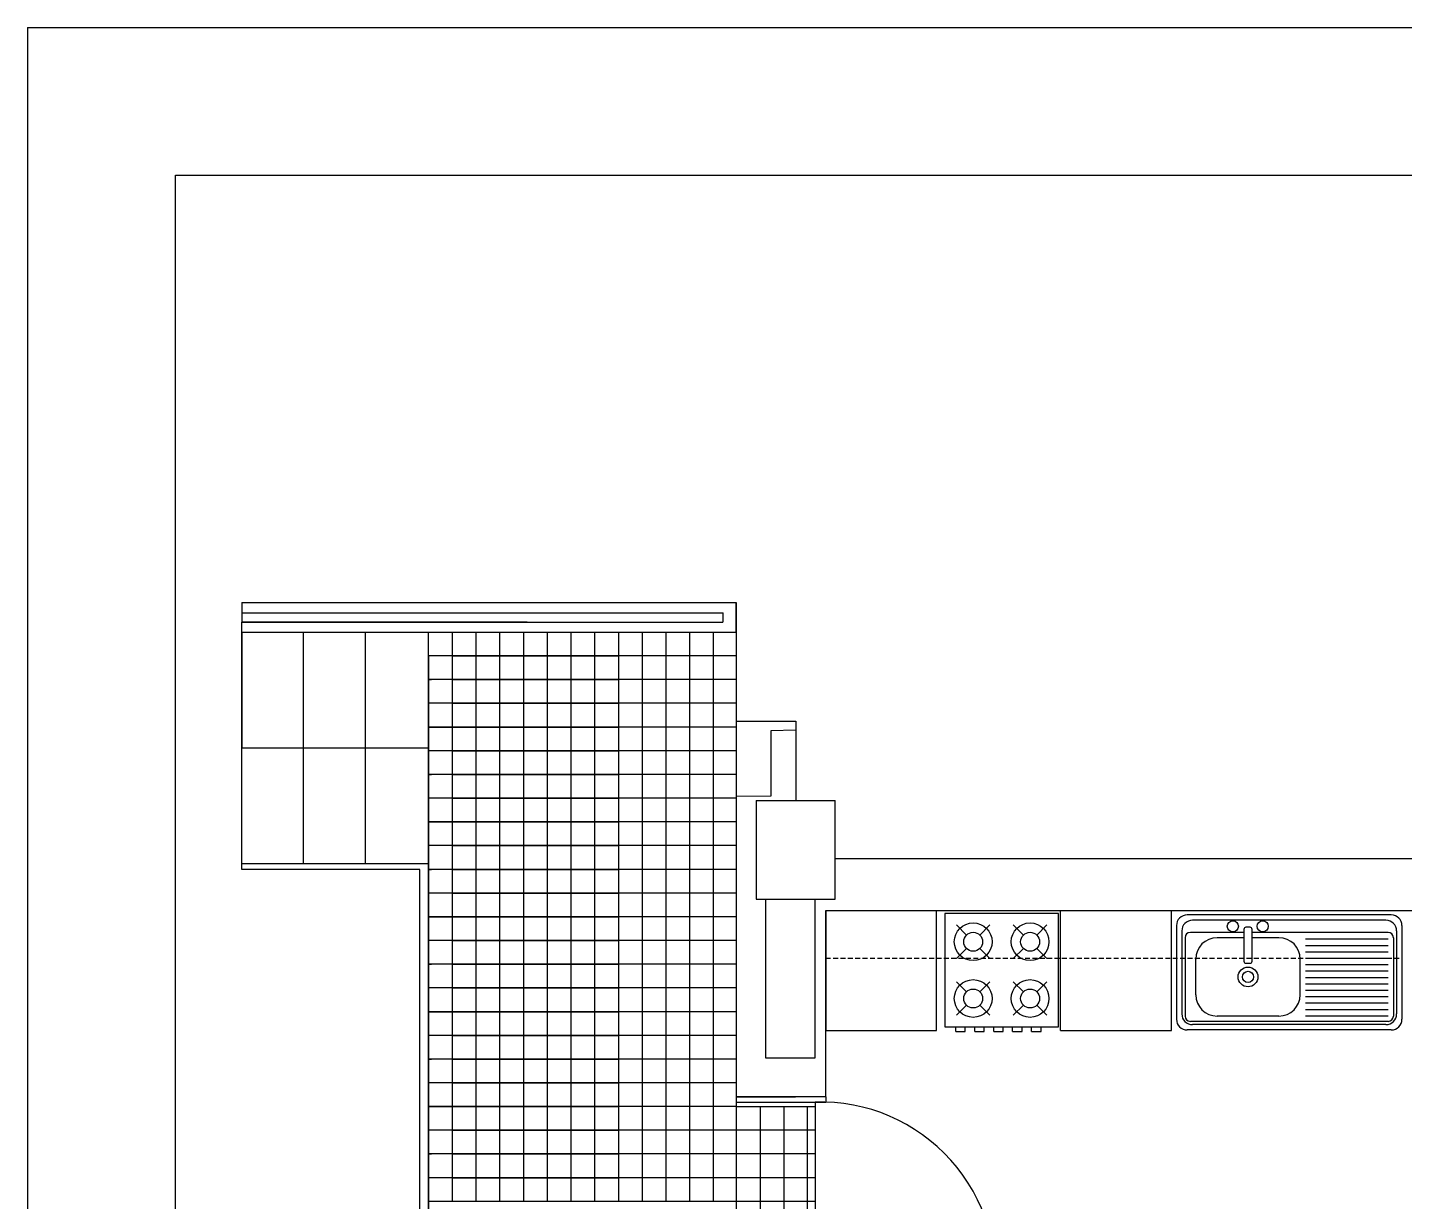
# Model space of a CAD drawing. Header units: millimetres. Extents: x 2377 to 4712, y -254 to 3188.
# Drawn here: x 2377.3 to 2517.2, y 1475.9 to 1595.2 of the extents above; entities that cross this region are included whole.
import ezdxf

# ---------------------------------------------------------------- set-up
doc = ezdxf.new("R2010")
doc.units = ezdxf.units.MM
doc.linetypes.add('DASHED2', pattern=[0.375, 0.25, -0.125])
doc.layers.add('Mobiliario', color=254, linetype='Continuous')
doc.layers.add('www.dwgautocad.com', color=7, linetype='Continuous')

# ---------------------------------------------------------------- blocks, each defined once
blk = doc.blocks.new('cl08-2')
for p, q in [((-0.439, 0), (-0.439, -0.879)), ((0.439, 0), (-0.439, 0)), ((0.439, -0.879), (0.439, 0)), ((-0.271, -0.168), (-0.349, -0.09)), ((-0.09, -0.09), (-0.168, -0.168)), ((0.168, -0.168), (0.09, -0.09)), ((0.271, -0.168), (0.349, -0.09)), ((-0.271, -0.271), (-0.349, -0.349)), ((-0.09, -0.349), (-0.168, -0.271)), ((0.09, -0.349), (0.168, -0.271)), ((0.349, -0.349), (0.271, -0.271)), ((-0.271, -0.607), (-0.349, -0.529)), ((-0.168, -0.607), (-0.09, -0.529)), ((0.168, -0.607), (0.09, -0.529)), ((0.271, -0.607), (0.349, -0.529)), ((-0.349, -0.788), (-0.271, -0.711)), ((-0.09, -0.788), (-0.168, -0.711)), ((0.09, -0.788), (0.168, -0.711)), ((0.349, -0.788), (0.271, -0.711)), ((-0.439, -0.879), (0.439, -0.879)), ((-0.354, -0.915), (-0.354, -0.879)), ((-0.354, -0.915), (-0.281, -0.915)), ((-0.281, -0.915), (-0.281, -0.879)), ((-0.208, -0.915), (-0.208, -0.879)), ((-0.208, -0.915), (-0.134, -0.915)), ((-0.134, -0.915), (-0.134, -0.879)), ((-0.061, -0.915), (-0.061, -0.879)), ((-0.061, -0.915), (0.012, -0.915)), ((0.012, -0.915), (0.012, -0.879)), ((0.085, -0.915), (0.085, -0.879)), ((0.085, -0.915), (0.159, -0.915)), ((0.159, -0.915), (0.159, -0.879)), ((0.232, -0.915), (0.232, -0.879)), ((0.232, -0.915), (0.305, -0.915)), ((0.305, -0.915), (0.305, -0.879))]:
    blk.add_line(p, q)
for centre, radius in [((-0.22, -0.22), 0.146), ((0.22, -0.22), 0.146), ((-0.22, -0.22), 0.0732), ((0.22, -0.22), 0.0732), ((-0.22, -0.659), 0.146), ((0.22, -0.659), 0.146), ((-0.22, -0.659), 0.0732), ((0.22, -0.659), 0.0732)]:
    blk.add_circle(centre, radius)
blk = doc.blocks.new('cl25-14')
at = {"layer": 'www.dwgautocad.com', "color": 0}
for p, q in [((0.478, 0.539), (-0.478, 0.539)), ((-0.528, 0.489), (-0.528, 0.05)), ((-0.503, 0.464), (-0.503, 0.075)), ((-0.2125, 0.4572), (-0.463, 0.4572)), ((0.453, 0.514), (-0.453, 0.514)), ((-0.2125, 0.4711), (-0.2125, 0.3223)), ((-0.1835, 0.4811), (-0.2025, 0.4811)), ((-0.1735, 0.3223), (-0.1735, 0.4711)), ((0.463, 0.4572), (-0.1735, 0.4572)), ((0.503, 0.464), (0.503, 0.075)), ((0.528, 0.489), (0.528, 0.05)), ((-0.488, 0.4322), (-0.488, 0.065)), ((-0.2125, 0.4322), (-0.338, 0.4322)), ((-0.048, 0.4322), (-0.1735, 0.4322)), ((0.463, 0.425), (0.077, 0.425)), ((0.463, 0.395), (0.077, 0.395)), ((0.488, 0.4322), (0.488, 0.065)), ((-0.438, 0.165), (-0.438, 0.3322)), ((0.052, 0.165), (0.052, 0.3322)), ((0.463, 0.365), (0.077, 0.365)), ((0.463, 0.335), (0.077, 0.335)), ((-0.2025, 0.3123), (-0.1835, 0.3123)), ((0.463, 0.305), (0.077, 0.305)), ((0.463, 0.275), (0.077, 0.275)), ((0.463, 0.245), (0.077, 0.245)), ((0.463, 0.215), (0.077, 0.215)), ((0.463, 0.185), (0.077, 0.185)), ((0.463, 0.155), (0.077, 0.155)), ((-0.048, 0.065), (-0.338, 0.065)), ((0.463, 0.125), (0.077, 0.125)), ((0.463, 0.095), (0.077, 0.095)), ((0.463, 0.065), (0.077, 0.065)), ((0.478, 0), (-0.478, 0)), ((0.463, 0.04), (-0.463, 0.04)), ((0.453, 0.025), (-0.453, 0.025))]:
    blk.add_line(p, q, dxfattribs=at)
for centre, radius in [((-0.264, 0.4859), 0.026), ((-0.1238, 0.4859), 0.026), ((-0.193, 0.2486), 0.0463), ((-0.193, 0.2486), 0.0263)]:
    blk.add_circle(centre, radius, dxfattribs=at)
for centre, radius, start, end in [((-0.478, 0.489), 0.05, 90, 180), ((0.478, 0.489), 0.05, 0, 90), ((-0.453, 0.464), 0.05, 90, 180), ((-0.463, 0.4322), 0.025, 90, 180), ((-0.2025, 0.4711), 0.01, 90, 180), ((-0.1835, 0.4711), 0.01, 0, 90), ((0.453, 0.464), 0.05, 0, 90), ((0.463, 0.4322), 0.025, 0, 90), ((-0.338, 0.3322), 0.1, 90, 180), ((-0.048, 0.3322), 0.1, 0, 90), ((-0.2025, 0.3223), 0.01, 180, 270), ((-0.1835, 0.3223), 0.01, 270, 0), ((-0.338, 0.165), 0.1, 180, 270), ((-0.048, 0.165), 0.1, 270, 0), ((-0.453, 0.075), 0.05, 180, 270), ((-0.463, 0.065), 0.025, 180, 270), ((0.453, 0.075), 0.05, 270, 0), ((0.463, 0.065), 0.025, 270, 0), ((-0.478, 0.05), 0.05, 180, 270), ((0.478, 0.05), 0.05, 270, 0)]:
    blk.add_arc(centre, radius, start, end, dxfattribs=at)

msp = doc.modelspace()

# ---------------------------------------------------------------- linework, layer by layer
at = {"transparency": 33554687}
for p, q in [((2377.31, 1595.2), (2797.31, 1595.2)), ((2377.31, 1595.2), (2377.31, 1298.2)), ((2377.31, 1595.2), (2377.31, 1580.2)), ((2392.36, 1318.2), (2392.36, 1580.2)), ((2392.36, 1580.2), (2787.85, 1580.2)), ((2399.07, 1536.74), (2399.07, 1534.73)), ((2399.07, 1536.74), (2449.31, 1536.74)), ((2399.07, 1535.72), (2428.05, 1535.72)), ((2399.07, 1535.72), (2447.96, 1535.72)), ((2399.07, 1535.72), (2447.95, 1535.72)), ((2447.95, 1535.72), (2447.95, 1534.75)), ((2449.31, 1533.74), (2449.31, 1536.74)), ((2449.31, 1536.74), (2449.31, 1524.68)), ((2449.31, 1536.74), (2449.31, 1524.68)), ((2449.31, 1536.74), (2449.31, 1486.5)), ((2428.05, 1534.75), (2399.07, 1534.75)), ((2399.07, 1534.75), (2447.95, 1534.75)), ((2399.07, 1533.75), (2399.07, 1534.75)), ((2399.07, 1509.63), (2399.07, 1533.75)), ((2399.07, 1533.75), (2418.04, 1533.75)), ((2399.07, 1533.75), (2399.07, 1521.99)), ((2399.07, 1533.74), (2449.31, 1533.74)), ((2405.36, 1510.24), (2405.36, 1533.75)), ((2411.65, 1510.24), (2411.65, 1533.75)), ((2418.04, 1366.96), (2418.04, 1533.75)), ((2418.04, 1533.75), (2420.45, 1533.75)), ((2420.45, 1533.75), (2420.45, 1531.33)), ((2420.45, 1533.75), (2422.86, 1533.75)), ((2422.86, 1533.75), (2422.86, 1531.33)), ((2422.86, 1533.75), (2425.27, 1533.75)), ((2425.27, 1533.75), (2425.27, 1531.33)), ((2425.27, 1533.75), (2427.68, 1533.75)), ((2427.68, 1533.75), (2427.68, 1531.33)), ((2427.68, 1533.75), (2430.09, 1533.75)), ((2430.09, 1533.75), (2430.09, 1531.33)), ((2430.09, 1533.75), (2432.5, 1533.75)), ((2432.5, 1533.75), (2432.5, 1531.33)), ((2432.5, 1533.75), (2434.92, 1533.75)), ((2434.92, 1533.75), (2434.92, 1531.33)), ((2434.92, 1533.75), (2437.33, 1533.75)), ((2437.33, 1533.75), (2437.33, 1531.33)), ((2439.74, 1533.75), (2439.74, 1531.33)), ((2442.15, 1533.75), (2442.15, 1531.33)), ((2444.56, 1533.75), (2444.56, 1531.33)), ((2446.97, 1533.75), (2446.97, 1531.33)), ((2420.45, 1531.33), (2418.04, 1531.33)), ((2418.04, 1531.33), (2418.04, 1528.92)), ((2422.86, 1531.33), (2420.45, 1531.33)), ((2420.45, 1531.33), (2420.45, 1528.92)), ((2420.45, 1531.33), (2422.86, 1531.33)), ((2425.27, 1531.33), (2422.86, 1531.33)), ((2422.86, 1531.33), (2422.86, 1528.92)), ((2422.86, 1531.33), (2425.27, 1531.33)), ((2427.68, 1531.33), (2425.27, 1531.33)), ((2425.27, 1531.33), (2425.27, 1528.92)), ((2425.27, 1531.33), (2427.68, 1531.33)), ((2430.09, 1531.33), (2427.68, 1531.33)), ((2427.68, 1531.33), (2427.68, 1528.92)), ((2427.68, 1531.33), (2430.09, 1531.33)), ((2432.5, 1531.33), (2430.09, 1531.33)), ((2430.09, 1531.33), (2430.09, 1528.92)), ((2430.09, 1531.33), (2432.5, 1531.33)), ((2434.92, 1531.33), (2432.5, 1531.33)), ((2432.5, 1531.33), (2432.5, 1528.92)), ((2432.5, 1531.33), (2434.92, 1531.33)), ((2437.33, 1531.33), (2434.92, 1531.33)), ((2434.92, 1531.33), (2434.92, 1528.92)), ((2434.92, 1531.33), (2437.33, 1531.33)), ((2439.74, 1531.33), (2437.33, 1531.33)), ((2437.33, 1531.33), (2437.33, 1528.92)), ((2442.15, 1531.33), (2439.74, 1531.33)), ((2439.74, 1531.33), (2439.74, 1528.92)), ((2444.56, 1531.33), (2442.15, 1531.33)), ((2442.15, 1531.33), (2442.15, 1528.92)), ((2446.97, 1531.33), (2444.56, 1531.33)), ((2444.56, 1531.33), (2444.56, 1528.92)), ((2449.31, 1531.33), (2446.97, 1531.33)), ((2446.97, 1531.33), (2446.97, 1528.92)), ((2418.04, 1528.92), (2418.34, 1528.92)), ((2420.45, 1528.92), (2418.04, 1528.92)), ((2418.04, 1528.92), (2418.04, 1526.51)), ((2418.04, 1528.92), (2418.04, 1524.1)), ((2422.86, 1528.92), (2420.45, 1528.92)), ((2420.45, 1528.92), (2420.45, 1526.51)), ((2420.45, 1528.92), (2422.86, 1528.92)), ((2425.27, 1528.92), (2422.86, 1528.92)), ((2422.86, 1528.92), (2422.86, 1526.51)), ((2422.86, 1528.92), (2425.27, 1528.92)), ((2427.68, 1528.92), (2425.27, 1528.92)), ((2425.27, 1528.92), (2425.27, 1526.51)), ((2425.27, 1528.92), (2427.68, 1528.92)), ((2430.09, 1528.92), (2427.68, 1528.92)), ((2427.68, 1528.92), (2427.68, 1526.51)), ((2427.68, 1528.92), (2430.09, 1528.92)), ((2432.5, 1528.92), (2430.09, 1528.92)), ((2430.09, 1528.92), (2430.09, 1526.51)), ((2430.09, 1528.92), (2432.5, 1528.92)), ((2434.92, 1528.92), (2432.5, 1528.92)), ((2432.5, 1528.92), (2432.5, 1526.51)), ((2432.5, 1528.92), (2434.92, 1528.92)), ((2437.33, 1528.92), (2434.92, 1528.92)), ((2434.92, 1528.92), (2434.92, 1526.51)), ((2434.92, 1528.92), (2437.33, 1528.92)), ((2439.74, 1528.92), (2437.33, 1528.92)), ((2437.33, 1528.92), (2437.33, 1526.51)), ((2442.15, 1528.92), (2439.74, 1528.92)), ((2439.74, 1528.92), (2439.74, 1526.51)), ((2444.56, 1528.92), (2442.15, 1528.92)), ((2442.15, 1528.92), (2442.15, 1526.51)), ((2446.97, 1528.92), (2444.56, 1528.92)), ((2444.56, 1528.92), (2444.56, 1526.51)), ((2449.31, 1528.92), (2446.97, 1528.92)), ((2446.97, 1528.92), (2446.97, 1526.51)), ((2420.45, 1526.51), (2418.04, 1526.51)), ((2422.86, 1526.51), (2420.45, 1526.51)), ((2420.45, 1526.51), (2420.45, 1524.1)), ((2420.45, 1526.51), (2422.86, 1526.51)), ((2425.27, 1526.51), (2422.86, 1526.51)), ((2422.86, 1526.51), (2422.86, 1524.1)), ((2422.86, 1526.51), (2425.27, 1526.51)), ((2427.68, 1526.51), (2425.27, 1526.51)), ((2425.27, 1526.51), (2425.27, 1524.1)), ((2425.27, 1526.51), (2427.68, 1526.51)), ((2430.09, 1526.51), (2427.68, 1526.51)), ((2427.68, 1526.51), (2427.68, 1524.1)), ((2427.68, 1526.51), (2430.09, 1526.51)), ((2432.5, 1526.51), (2430.09, 1526.51)), ((2430.09, 1526.51), (2430.09, 1524.1)), ((2430.09, 1526.51), (2432.5, 1526.51)), ((2434.92, 1526.51), (2432.5, 1526.51)), ((2432.5, 1526.51), (2432.5, 1524.1)), ((2432.5, 1526.51), (2434.92, 1526.51)), ((2437.33, 1526.51), (2434.92, 1526.51)), ((2434.92, 1526.51), (2434.92, 1524.1)), ((2434.92, 1526.51), (2437.33, 1526.51)), ((2439.74, 1526.51), (2437.33, 1526.51)), ((2437.33, 1526.51), (2437.33, 1524.1)), ((2442.15, 1526.51), (2439.74, 1526.51)), ((2439.74, 1526.51), (2439.74, 1524.1)), ((2444.56, 1526.51), (2442.15, 1526.51)), ((2442.15, 1526.51), (2442.15, 1524.1)), ((2446.97, 1526.51), (2444.56, 1526.51)), ((2444.56, 1526.51), (2444.56, 1524.1)), ((2449.31, 1526.51), (2446.97, 1526.51)), ((2446.97, 1526.51), (2446.97, 1524.1)), ((2449.31, 1524.68), (2455.34, 1524.68)), ((2455.34, 1524.68), (2455.34, 1516.64)), ((2455.34, 1524.68), (2455.34, 1516.64)), ((2420.45, 1524.1), (2418.04, 1524.1)), ((2418.04, 1524.1), (2418.04, 1514.46)), ((2418.04, 1524.1), (2420.45, 1524.1)), ((2422.86, 1524.1), (2420.45, 1524.1)), ((2420.45, 1524.1), (2420.45, 1521.69)), ((2420.45, 1524.1), (2422.86, 1524.1)), ((2425.27, 1524.1), (2422.86, 1524.1)), ((2422.86, 1524.1), (2422.86, 1521.69)), ((2422.86, 1524.1), (2425.27, 1524.1)), ((2427.68, 1524.1), (2425.27, 1524.1)), ((2425.27, 1524.1), (2425.27, 1521.69)), ((2425.27, 1524.1), (2427.68, 1524.1)), ((2430.09, 1524.1), (2427.68, 1524.1)), ((2427.68, 1524.1), (2427.68, 1521.69)), ((2427.68, 1524.1), (2430.09, 1524.1)), ((2432.5, 1524.1), (2430.09, 1524.1)), ((2430.09, 1524.1), (2430.09, 1521.69)), ((2430.09, 1524.1), (2432.5, 1524.1)), ((2434.92, 1524.1), (2432.5, 1524.1)), ((2432.5, 1524.1), (2432.5, 1521.69)), ((2432.5, 1524.1), (2434.92, 1524.1)), ((2437.33, 1524.1), (2434.92, 1524.1)), ((2434.92, 1524.1), (2434.92, 1521.69)), ((2434.92, 1524.1), (2437.33, 1524.1)), ((2439.74, 1524.1), (2437.33, 1524.1)), ((2437.33, 1524.1), (2437.33, 1521.69)), ((2442.15, 1524.1), (2439.74, 1524.1)), ((2439.74, 1524.1), (2439.74, 1521.69)), ((2444.56, 1524.1), (2442.15, 1524.1)), ((2442.15, 1524.1), (2442.15, 1521.69)), ((2446.97, 1524.1), (2444.56, 1524.1)), ((2444.56, 1524.1), (2444.56, 1521.69)), ((2449.31, 1524.1), (2446.97, 1524.1)), ((2446.97, 1524.1), (2446.97, 1521.69)), ((2455.35, 1523.78), (2452.83, 1523.71)), ((2452.83, 1523.71), (2452.83, 1517.06)), ((2399.07, 1521.99), (2418.04, 1521.99)), ((2420.45, 1521.69), (2418.04, 1521.69)), ((2418.04, 1521.69), (2418.04, 1519.28)), ((2422.86, 1521.69), (2420.45, 1521.69)), ((2420.45, 1521.69), (2420.45, 1519.28)), ((2420.45, 1521.69), (2422.86, 1521.69)), ((2425.27, 1521.69), (2422.86, 1521.69)), ((2422.86, 1521.69), (2422.86, 1519.28)), ((2422.86, 1521.69), (2425.27, 1521.69)), ((2427.68, 1521.69), (2425.27, 1521.69)), ((2425.27, 1521.69), (2425.27, 1519.28)), ((2425.27, 1521.69), (2427.68, 1521.69)), ((2430.09, 1521.69), (2427.68, 1521.69)), ((2427.68, 1521.69), (2427.68, 1519.28)), ((2427.68, 1521.69), (2430.09, 1521.69)), ((2432.5, 1521.69), (2430.09, 1521.69)), ((2430.09, 1521.69), (2430.09, 1519.28)), ((2430.09, 1521.69), (2432.5, 1521.69)), ((2434.92, 1521.69), (2432.5, 1521.69)), ((2432.5, 1521.69), (2432.5, 1519.28)), ((2432.5, 1521.69), (2434.92, 1521.69)), ((2437.33, 1521.69), (2434.92, 1521.69)), ((2434.92, 1521.69), (2434.92, 1519.28)), ((2434.92, 1521.69), (2437.33, 1521.69)), ((2439.74, 1521.69), (2437.33, 1521.69)), ((2437.33, 1521.69), (2437.33, 1519.28)), ((2442.15, 1521.69), (2439.74, 1521.69)), ((2439.74, 1521.69), (2439.74, 1519.28)), ((2444.56, 1521.69), (2442.15, 1521.69)), ((2442.15, 1521.69), (2442.15, 1519.28)), ((2446.97, 1521.69), (2444.56, 1521.69)), ((2444.56, 1521.69), (2444.56, 1519.28)), ((2449.31, 1521.69), (2446.97, 1521.69)), ((2446.97, 1521.69), (2446.97, 1519.28)), ((2418.04, 1519.28), (2418.34, 1519.28)), ((2420.45, 1519.28), (2418.04, 1519.28)), ((2418.04, 1519.28), (2418.04, 1516.87)), ((2418.04, 1519.28), (2418.04, 1514.46)), ((2422.86, 1519.28), (2420.45, 1519.28)), ((2420.45, 1519.28), (2420.45, 1516.87)), ((2420.45, 1519.28), (2422.86, 1519.28)), ((2425.27, 1519.28), (2422.86, 1519.28)), ((2422.86, 1519.28), (2422.86, 1516.87)), ((2422.86, 1519.28), (2425.27, 1519.28)), ((2427.68, 1519.28), (2425.27, 1519.28)), ((2425.27, 1519.28), (2425.27, 1516.87)), ((2425.27, 1519.28), (2427.68, 1519.28)), ((2430.09, 1519.28), (2427.68, 1519.28)), ((2427.68, 1519.28), (2427.68, 1516.87)), ((2427.68, 1519.28), (2430.09, 1519.28)), ((2432.5, 1519.28), (2430.09, 1519.28)), ((2430.09, 1519.28), (2430.09, 1516.87)), ((2430.09, 1519.28), (2432.5, 1519.28)), ((2434.92, 1519.28), (2432.5, 1519.28)), ((2432.5, 1519.28), (2432.5, 1516.87)), ((2432.5, 1519.28), (2434.92, 1519.28)), ((2437.33, 1519.28), (2434.92, 1519.28)), ((2434.92, 1519.28), (2434.92, 1516.87)), ((2434.92, 1519.28), (2437.33, 1519.28)), ((2439.74, 1519.28), (2437.33, 1519.28)), ((2437.33, 1519.28), (2437.33, 1516.87)), ((2442.15, 1519.28), (2439.74, 1519.28)), ((2439.74, 1519.28), (2439.74, 1516.87)), ((2444.56, 1519.28), (2442.15, 1519.28)), ((2442.15, 1519.28), (2442.15, 1516.87)), ((2446.97, 1519.28), (2444.56, 1519.28)), ((2444.56, 1519.28), (2444.56, 1516.87)), ((2449.31, 1519.28), (2446.97, 1519.28)), ((2446.97, 1519.28), (2446.97, 1516.87)), ((2420.45, 1516.87), (2418.04, 1516.87)), ((2422.86, 1516.87), (2420.45, 1516.87)), ((2420.45, 1516.87), (2420.45, 1514.46)), ((2420.45, 1516.87), (2422.86, 1516.87)), ((2425.27, 1516.87), (2422.86, 1516.87)), ((2422.86, 1516.87), (2422.86, 1514.46)), ((2422.86, 1516.87), (2425.27, 1516.87)), ((2427.68, 1516.87), (2425.27, 1516.87)), ((2425.27, 1516.87), (2425.27, 1514.46)), ((2425.27, 1516.87), (2427.68, 1516.87)), ((2430.09, 1516.87), (2427.68, 1516.87)), ((2427.68, 1516.87), (2427.68, 1514.46)), ((2427.68, 1516.87), (2430.09, 1516.87)), ((2432.5, 1516.87), (2430.09, 1516.87)), ((2430.09, 1516.87), (2430.09, 1514.46)), ((2430.09, 1516.87), (2432.5, 1516.87)), ((2434.92, 1516.87), (2432.5, 1516.87)), ((2432.5, 1516.87), (2432.5, 1514.46)), ((2432.5, 1516.87), (2434.92, 1516.87)), ((2437.33, 1516.87), (2434.92, 1516.87)), ((2434.92, 1516.87), (2434.92, 1514.46)), ((2434.92, 1516.87), (2437.33, 1516.87)), ((2439.74, 1516.87), (2437.33, 1516.87)), ((2437.33, 1516.87), (2437.33, 1514.46)), ((2442.15, 1516.87), (2439.74, 1516.87)), ((2439.74, 1516.87), (2439.74, 1514.46)), ((2444.56, 1516.87), (2442.15, 1516.87)), ((2442.15, 1516.87), (2442.15, 1514.46)), ((2446.97, 1516.87), (2444.56, 1516.87)), ((2444.56, 1516.87), (2444.56, 1514.46)), ((2449.31, 1516.87), (2446.97, 1516.87)), ((2446.97, 1516.87), (2446.97, 1514.46)), ((2452.83, 1517.06), (2449.26, 1517.03)), ((2451.32, 1516.64), (2459.35, 1516.64)), ((2451.32, 1516.64), (2451.32, 1506.6)), ((2459.35, 1506.6), (2459.35, 1516.64)), ((2420.45, 1514.46), (2418.04, 1514.46)), ((2418.04, 1514.46), (2418.04, 1495.16)), ((2418.04, 1514.46), (2420.45, 1514.46)), ((2422.86, 1514.46), (2420.45, 1514.46)), ((2420.45, 1514.46), (2420.45, 1512.04)), ((2420.45, 1514.46), (2422.86, 1514.46)), ((2425.27, 1514.46), (2422.86, 1514.46)), ((2422.86, 1514.46), (2422.86, 1512.04)), ((2422.86, 1514.46), (2425.27, 1514.46)), ((2427.68, 1514.46), (2425.27, 1514.46)), ((2425.27, 1514.46), (2425.27, 1512.04)), ((2425.27, 1514.46), (2427.68, 1514.46)), ((2430.09, 1514.46), (2427.68, 1514.46)), ((2427.68, 1514.46), (2427.68, 1512.04)), ((2427.68, 1514.46), (2430.09, 1514.46)), ((2432.5, 1514.46), (2430.09, 1514.46)), ((2430.09, 1514.46), (2430.09, 1512.04)), ((2430.09, 1514.46), (2432.5, 1514.46)), ((2434.92, 1514.46), (2432.5, 1514.46)), ((2432.5, 1514.46), (2432.5, 1512.04)), ((2432.5, 1514.46), (2434.92, 1514.46)), ((2437.33, 1514.46), (2434.92, 1514.46)), ((2434.92, 1514.46), (2434.92, 1512.04)), ((2434.92, 1514.46), (2437.33, 1514.46)), ((2439.74, 1514.46), (2437.33, 1514.46)), ((2437.33, 1514.46), (2437.33, 1512.04)), ((2442.15, 1514.46), (2439.74, 1514.46)), ((2439.74, 1514.46), (2439.74, 1512.04)), ((2444.56, 1514.46), (2442.15, 1514.46)), ((2442.15, 1514.46), (2442.15, 1512.04)), ((2446.97, 1514.46), (2444.56, 1514.46)), ((2444.56, 1514.46), (2444.56, 1512.04)), ((2449.31, 1514.46), (2446.97, 1514.46)), ((2446.97, 1514.46), (2446.97, 1512.04)), ((2420.45, 1512.04), (2418.04, 1512.04)), ((2418.04, 1512.04), (2418.04, 1509.63)), ((2422.86, 1512.04), (2420.45, 1512.04)), ((2420.45, 1512.04), (2420.45, 1509.63)), ((2420.45, 1512.04), (2422.86, 1512.04)), ((2425.27, 1512.04), (2422.86, 1512.04)), ((2422.86, 1512.04), (2422.86, 1509.63)), ((2422.86, 1512.04), (2425.27, 1512.04)), ((2427.68, 1512.04), (2425.27, 1512.04)), ((2425.27, 1512.04), (2425.27, 1509.63)), ((2425.27, 1512.04), (2427.68, 1512.04)), ((2430.09, 1512.04), (2427.68, 1512.04)), ((2427.68, 1512.04), (2427.68, 1509.63)), ((2427.68, 1512.04), (2430.09, 1512.04)), ((2432.5, 1512.04), (2430.09, 1512.04)), ((2430.09, 1512.04), (2430.09, 1509.63)), ((2430.09, 1512.04), (2432.5, 1512.04)), ((2434.92, 1512.04), (2432.5, 1512.04)), ((2432.5, 1512.04), (2432.5, 1509.63)), ((2432.5, 1512.04), (2434.92, 1512.04)), ((2437.33, 1512.04), (2434.92, 1512.04)), ((2434.92, 1512.04), (2434.92, 1509.63)), ((2434.92, 1512.04), (2437.33, 1512.04)), ((2439.74, 1512.04), (2437.33, 1512.04)), ((2437.33, 1512.04), (2437.33, 1509.63)), ((2442.15, 1512.04), (2439.74, 1512.04)), ((2439.74, 1512.04), (2439.74, 1509.63)), ((2444.56, 1512.04), (2442.15, 1512.04)), ((2442.15, 1512.04), (2442.15, 1509.63)), ((2446.97, 1512.04), (2444.56, 1512.04)), ((2444.56, 1512.04), (2444.56, 1509.63)), ((2449.31, 1512.04), (2446.97, 1512.04)), ((2446.97, 1512.04), (2446.97, 1509.63)), ((2418.04, 1509.63), (2418.04, 1510.84)), ((2459.35, 1510.75), (2539.73, 1510.75)), ((2399.07, 1509.63), (2399.07, 1510.24)), ((2399.07, 1510.24), (2418.04, 1510.24)), ((2399.07, 1510.24), (2405.36, 1510.24)), ((2417.16, 1509.63), (2399.07, 1509.63)), ((2405.36, 1510.24), (2411.65, 1510.24)), ((2417.16, 1366.96), (2417.16, 1509.63)), ((2418.04, 1366.96), (2418.04, 1509.63)), ((2418.04, 1509.63), (2418.34, 1509.63)), ((2420.45, 1509.63), (2418.04, 1509.63)), ((2418.04, 1509.63), (2418.04, 1507.22)), ((2418.04, 1509.63), (2418.04, 1504.81)), ((2422.86, 1509.63), (2420.45, 1509.63)), ((2420.45, 1509.63), (2420.45, 1507.22)), ((2420.45, 1509.63), (2422.86, 1509.63)), ((2425.27, 1509.63), (2422.86, 1509.63)), ((2422.86, 1509.63), (2422.86, 1507.22)), ((2422.86, 1509.63), (2425.27, 1509.63)), ((2427.68, 1509.63), (2425.27, 1509.63)), ((2425.27, 1509.63), (2425.27, 1507.22)), ((2425.27, 1509.63), (2427.68, 1509.63)), ((2430.09, 1509.63), (2427.68, 1509.63)), ((2427.68, 1509.63), (2427.68, 1507.22)), ((2427.68, 1509.63), (2430.09, 1509.63)), ((2432.5, 1509.63), (2430.09, 1509.63)), ((2430.09, 1509.63), (2430.09, 1507.22)), ((2430.09, 1509.63), (2432.5, 1509.63)), ((2434.92, 1509.63), (2432.5, 1509.63)), ((2432.5, 1509.63), (2432.5, 1507.22)), ((2432.5, 1509.63), (2434.92, 1509.63)), ((2437.33, 1509.63), (2434.92, 1509.63)), ((2434.92, 1509.63), (2434.92, 1507.22)), ((2434.92, 1509.63), (2437.33, 1509.63)), ((2439.74, 1509.63), (2437.33, 1509.63)), ((2437.33, 1509.63), (2437.33, 1507.22)), ((2442.15, 1509.63), (2439.74, 1509.63)), ((2439.74, 1509.63), (2439.74, 1507.22)), ((2444.56, 1509.63), (2442.15, 1509.63)), ((2442.15, 1509.63), (2442.15, 1507.22)), ((2446.97, 1509.63), (2444.56, 1509.63)), ((2444.56, 1509.63), (2444.56, 1507.22)), ((2449.31, 1509.63), (2446.97, 1509.63)), ((2446.97, 1509.63), (2446.97, 1507.22)), ((2420.45, 1507.22), (2418.04, 1507.22)), ((2422.86, 1507.22), (2420.45, 1507.22)), ((2420.45, 1507.22), (2420.45, 1504.81)), ((2420.45, 1507.22), (2422.86, 1507.22)), ((2425.27, 1507.22), (2422.86, 1507.22)), ((2422.86, 1507.22), (2422.86, 1504.81)), ((2422.86, 1507.22), (2425.27, 1507.22)), ((2427.68, 1507.22), (2425.27, 1507.22)), ((2425.27, 1507.22), (2425.27, 1504.81)), ((2425.27, 1507.22), (2427.68, 1507.22)), ((2430.09, 1507.22), (2427.68, 1507.22)), ((2427.68, 1507.22), (2427.68, 1504.81)), ((2427.68, 1507.22), (2430.09, 1507.22)), ((2432.5, 1507.22), (2430.09, 1507.22)), ((2430.09, 1507.22), (2430.09, 1504.81)), ((2430.09, 1507.22), (2432.5, 1507.22)), ((2434.92, 1507.22), (2432.5, 1507.22)), ((2432.5, 1507.22), (2432.5, 1504.81)), ((2432.5, 1507.22), (2434.92, 1507.22)), ((2437.33, 1507.22), (2434.92, 1507.22)), ((2434.92, 1507.22), (2434.92, 1504.81)), ((2434.92, 1507.22), (2437.33, 1507.22)), ((2439.74, 1507.22), (2437.33, 1507.22)), ((2437.33, 1507.22), (2437.33, 1504.81)), ((2442.15, 1507.22), (2439.74, 1507.22)), ((2439.74, 1507.22), (2439.74, 1504.81)), ((2444.56, 1507.22), (2442.15, 1507.22)), ((2442.15, 1507.22), (2442.15, 1504.81)), ((2446.97, 1507.22), (2444.56, 1507.22)), ((2444.56, 1507.22), (2444.56, 1504.81)), ((2449.31, 1507.22), (2446.97, 1507.22)), ((2446.97, 1507.22), (2446.97, 1504.81)), ((2451.32, 1506.6), (2459.35, 1506.6)), ((2452.27, 1506.6), (2452.27, 1490.46)), ((2457.31, 1490.46), (2457.31, 1506.6)), ((2458.39, 1486.5), (2458.39, 1505.45)), ((2458.39, 1505.45), (2530.39, 1505.45)), ((2458.39, 1505.45), (2458.39, 1493.25)), ((2420.45, 1504.81), (2418.04, 1504.81)), ((2418.04, 1504.81), (2418.04, 1495.16)), ((2418.04, 1504.81), (2420.45, 1504.81)), ((2422.86, 1504.81), (2420.45, 1504.81)), ((2420.45, 1504.81), (2420.45, 1502.4)), ((2420.45, 1504.81), (2422.86, 1504.81)), ((2425.27, 1504.81), (2422.86, 1504.81)), ((2422.86, 1504.81), (2422.86, 1502.4)), ((2422.86, 1504.81), (2425.27, 1504.81)), ((2427.68, 1504.81), (2425.27, 1504.81)), ((2425.27, 1504.81), (2425.27, 1502.4)), ((2425.27, 1504.81), (2427.68, 1504.81)), ((2430.09, 1504.81), (2427.68, 1504.81)), ((2427.68, 1504.81), (2427.68, 1502.4)), ((2427.68, 1504.81), (2430.09, 1504.81)), ((2432.5, 1504.81), (2430.09, 1504.81)), ((2430.09, 1504.81), (2430.09, 1502.4)), ((2430.09, 1504.81), (2432.5, 1504.81)), ((2434.92, 1504.81), (2432.5, 1504.81)), ((2432.5, 1504.81), (2432.5, 1502.4)), ((2432.5, 1504.81), (2434.92, 1504.81)), ((2437.33, 1504.81), (2434.92, 1504.81)), ((2434.92, 1504.81), (2434.92, 1502.4)), ((2434.92, 1504.81), (2437.33, 1504.81)), ((2439.74, 1504.81), (2437.33, 1504.81)), ((2437.33, 1504.81), (2437.33, 1502.4)), ((2442.15, 1504.81), (2439.74, 1504.81)), ((2439.74, 1504.81), (2439.74, 1502.4)), ((2444.56, 1504.81), (2442.15, 1504.81)), ((2442.15, 1504.81), (2442.15, 1502.4)), ((2446.97, 1504.81), (2444.56, 1504.81)), ((2444.56, 1504.81), (2444.56, 1502.4)), ((2449.31, 1504.81), (2446.97, 1504.81)), ((2446.97, 1504.81), (2446.97, 1502.4)), ((2420.45, 1502.4), (2418.04, 1502.4)), ((2418.04, 1502.4), (2418.04, 1499.99)), ((2422.86, 1502.4), (2420.45, 1502.4)), ((2420.45, 1502.4), (2420.45, 1499.99)), ((2420.45, 1502.4), (2422.86, 1502.4)), ((2425.27, 1502.4), (2422.86, 1502.4)), ((2422.86, 1502.4), (2422.86, 1499.99)), ((2422.86, 1502.4), (2425.27, 1502.4)), ((2427.68, 1502.4), (2425.27, 1502.4)), ((2425.27, 1502.4), (2425.27, 1499.99)), ((2425.27, 1502.4), (2427.68, 1502.4)), ((2430.09, 1502.4), (2427.68, 1502.4)), ((2427.68, 1502.4), (2427.68, 1499.99)), ((2427.68, 1502.4), (2430.09, 1502.4)), ((2432.5, 1502.4), (2430.09, 1502.4)), ((2430.09, 1502.4), (2430.09, 1499.99)), ((2430.09, 1502.4), (2432.5, 1502.4)), ((2434.92, 1502.4), (2432.5, 1502.4)), ((2432.5, 1502.4), (2432.5, 1499.99)), ((2432.5, 1502.4), (2434.92, 1502.4)), ((2437.33, 1502.4), (2434.92, 1502.4)), ((2434.92, 1502.4), (2434.92, 1499.99)), ((2434.92, 1502.4), (2437.33, 1502.4)), ((2439.74, 1502.4), (2437.33, 1502.4)), ((2437.33, 1502.4), (2437.33, 1499.99)), ((2442.15, 1502.4), (2439.74, 1502.4)), ((2439.74, 1502.4), (2439.74, 1499.99)), ((2444.56, 1502.4), (2442.15, 1502.4)), ((2442.15, 1502.4), (2442.15, 1499.99)), ((2446.97, 1502.4), (2444.56, 1502.4)), ((2444.56, 1502.4), (2444.56, 1499.99)), ((2449.31, 1502.4), (2446.97, 1502.4)), ((2446.97, 1502.4), (2446.97, 1499.99)), ((2418.04, 1499.99), (2418.34, 1499.99)), ((2420.45, 1499.99), (2418.04, 1499.99)), ((2418.04, 1499.99), (2418.04, 1497.58)), ((2418.04, 1499.99), (2418.04, 1495.16)), ((2422.86, 1499.99), (2420.45, 1499.99)), ((2420.45, 1499.99), (2420.45, 1497.58)), ((2420.45, 1499.99), (2422.86, 1499.99)), ((2425.27, 1499.99), (2422.86, 1499.99)), ((2422.86, 1499.99), (2422.86, 1497.58)), ((2422.86, 1499.99), (2425.27, 1499.99)), ((2427.68, 1499.99), (2425.27, 1499.99)), ((2425.27, 1499.99), (2425.27, 1497.58)), ((2425.27, 1499.99), (2427.68, 1499.99)), ((2430.09, 1499.99), (2427.68, 1499.99)), ((2427.68, 1499.99), (2427.68, 1497.58)), ((2427.68, 1499.99), (2430.09, 1499.99)), ((2432.5, 1499.99), (2430.09, 1499.99)), ((2430.09, 1499.99), (2430.09, 1497.58)), ((2430.09, 1499.99), (2432.5, 1499.99)), ((2434.92, 1499.99), (2432.5, 1499.99)), ((2432.5, 1499.99), (2432.5, 1497.58)), ((2432.5, 1499.99), (2434.92, 1499.99)), ((2437.33, 1499.99), (2434.92, 1499.99)), ((2434.92, 1499.99), (2434.92, 1497.58)), ((2434.92, 1499.99), (2437.33, 1499.99)), ((2439.74, 1499.99), (2437.33, 1499.99)), ((2437.33, 1499.99), (2437.33, 1497.58)), ((2442.15, 1499.99), (2439.74, 1499.99)), ((2439.74, 1499.99), (2439.74, 1497.58)), ((2444.56, 1499.99), (2442.15, 1499.99)), ((2442.15, 1499.99), (2442.15, 1497.58)), ((2446.97, 1499.99), (2444.56, 1499.99)), ((2444.56, 1499.99), (2444.56, 1497.58)), ((2449.31, 1499.99), (2446.97, 1499.99)), ((2446.97, 1499.99), (2446.97, 1497.58)), ((2420.45, 1497.58), (2418.04, 1497.58)), ((2422.86, 1497.58), (2420.45, 1497.58)), ((2420.45, 1497.58), (2420.45, 1495.16)), ((2420.45, 1497.58), (2422.86, 1497.58)), ((2425.27, 1497.58), (2422.86, 1497.58)), ((2422.86, 1497.58), (2422.86, 1495.16)), ((2422.86, 1497.58), (2425.27, 1497.58)), ((2427.68, 1497.58), (2425.27, 1497.58)), ((2425.27, 1497.58), (2425.27, 1495.16)), ((2425.27, 1497.58), (2427.68, 1497.58)), ((2430.09, 1497.58), (2427.68, 1497.58)), ((2427.68, 1497.58), (2427.68, 1495.16)), ((2427.68, 1497.58), (2430.09, 1497.58)), ((2432.5, 1497.58), (2430.09, 1497.58)), ((2430.09, 1497.58), (2430.09, 1495.16)), ((2430.09, 1497.58), (2432.5, 1497.58)), ((2434.92, 1497.58), (2432.5, 1497.58)), ((2432.5, 1497.58), (2432.5, 1495.16)), ((2432.5, 1497.58), (2434.92, 1497.58)), ((2437.33, 1497.58), (2434.92, 1497.58)), ((2434.92, 1497.58), (2434.92, 1495.16)), ((2434.92, 1497.58), (2437.33, 1497.58)), ((2439.74, 1497.58), (2437.33, 1497.58)), ((2437.33, 1497.58), (2437.33, 1495.16)), ((2442.15, 1497.58), (2439.74, 1497.58)), ((2439.74, 1497.58), (2439.74, 1495.16)), ((2444.56, 1497.58), (2442.15, 1497.58)), ((2442.15, 1497.58), (2442.15, 1495.16)), ((2446.97, 1497.58), (2444.56, 1497.58)), ((2444.56, 1497.58), (2444.56, 1495.16)), ((2449.31, 1497.58), (2446.97, 1497.58)), ((2446.97, 1497.58), (2446.97, 1495.16)), ((2420.45, 1495.16), (2418.04, 1495.16)), ((2418.04, 1495.16), (2418.04, 1475.87)), ((2418.04, 1495.16), (2420.45, 1495.16)), ((2422.86, 1495.16), (2420.45, 1495.16)), ((2420.45, 1495.16), (2420.45, 1492.75)), ((2420.45, 1495.16), (2422.86, 1495.16)), ((2425.27, 1495.16), (2422.86, 1495.16)), ((2422.86, 1495.16), (2422.86, 1492.75)), ((2422.86, 1495.16), (2425.27, 1495.16)), ((2427.68, 1495.16), (2425.27, 1495.16)), ((2425.27, 1495.16), (2425.27, 1492.75)), ((2425.27, 1495.16), (2427.68, 1495.16)), ((2430.09, 1495.16), (2427.68, 1495.16)), ((2427.68, 1495.16), (2427.68, 1492.75)), ((2427.68, 1495.16), (2430.09, 1495.16)), ((2432.5, 1495.16), (2430.09, 1495.16)), ((2430.09, 1495.16), (2430.09, 1492.75)), ((2430.09, 1495.16), (2432.5, 1495.16)), ((2434.92, 1495.16), (2432.5, 1495.16)), ((2432.5, 1495.16), (2432.5, 1492.75)), ((2432.5, 1495.16), (2434.92, 1495.16)), ((2437.33, 1495.16), (2434.92, 1495.16)), ((2434.92, 1495.16), (2434.92, 1492.75)), ((2434.92, 1495.16), (2437.33, 1495.16)), ((2439.74, 1495.16), (2437.33, 1495.16)), ((2437.33, 1495.16), (2437.33, 1492.75)), ((2442.15, 1495.16), (2439.74, 1495.16)), ((2439.74, 1495.16), (2439.74, 1492.75)), ((2444.56, 1495.16), (2442.15, 1495.16)), ((2442.15, 1495.16), (2442.15, 1492.75)), ((2446.97, 1495.16), (2444.56, 1495.16)), ((2444.56, 1495.16), (2444.56, 1492.75)), ((2449.31, 1495.16), (2446.97, 1495.16)), ((2446.97, 1495.16), (2446.97, 1492.75)), ((2420.45, 1492.75), (2418.04, 1492.75)), ((2418.04, 1492.75), (2418.04, 1490.34)), ((2422.86, 1492.75), (2420.45, 1492.75)), ((2420.45, 1492.75), (2420.45, 1490.34)), ((2420.45, 1492.75), (2422.86, 1492.75)), ((2425.27, 1492.75), (2422.86, 1492.75)), ((2422.86, 1492.75), (2422.86, 1490.34)), ((2422.86, 1492.75), (2425.27, 1492.75)), ((2427.68, 1492.75), (2425.27, 1492.75)), ((2425.27, 1492.75), (2425.27, 1490.34)), ((2425.27, 1492.75), (2427.68, 1492.75)), ((2430.09, 1492.75), (2427.68, 1492.75)), ((2427.68, 1492.75), (2427.68, 1490.34)), ((2427.68, 1492.75), (2430.09, 1492.75)), ((2432.5, 1492.75), (2430.09, 1492.75)), ((2430.09, 1492.75), (2430.09, 1490.34)), ((2430.09, 1492.75), (2432.5, 1492.75)), ((2434.92, 1492.75), (2432.5, 1492.75)), ((2432.5, 1492.75), (2432.5, 1490.34)), ((2432.5, 1492.75), (2434.92, 1492.75)), ((2437.33, 1492.75), (2434.92, 1492.75)), ((2434.92, 1492.75), (2434.92, 1490.34)), ((2434.92, 1492.75), (2437.33, 1492.75)), ((2439.74, 1492.75), (2437.33, 1492.75)), ((2437.33, 1492.75), (2437.33, 1490.34)), ((2442.15, 1492.75), (2439.74, 1492.75)), ((2439.74, 1492.75), (2439.74, 1490.34)), ((2444.56, 1492.75), (2442.15, 1492.75)), ((2442.15, 1492.75), (2442.15, 1490.34)), ((2446.97, 1492.75), (2444.56, 1492.75)), ((2444.56, 1492.75), (2444.56, 1490.34)), ((2449.31, 1492.75), (2446.97, 1492.75)), ((2446.97, 1492.75), (2446.97, 1490.34)), ((2418.04, 1490.34), (2418.34, 1490.34)), ((2420.45, 1490.34), (2418.04, 1490.34)), ((2418.04, 1490.34), (2418.04, 1487.93)), ((2418.04, 1490.34), (2418.04, 1485.52)), ((2422.86, 1490.34), (2420.45, 1490.34)), ((2420.45, 1490.34), (2420.45, 1487.93)), ((2420.45, 1490.34), (2422.86, 1490.34)), ((2425.27, 1490.34), (2422.86, 1490.34)), ((2422.86, 1490.34), (2422.86, 1487.93)), ((2422.86, 1490.34), (2425.27, 1490.34)), ((2427.68, 1490.34), (2425.27, 1490.34)), ((2425.27, 1490.34), (2425.27, 1487.93)), ((2425.27, 1490.34), (2427.68, 1490.34)), ((2430.09, 1490.34), (2427.68, 1490.34)), ((2427.68, 1490.34), (2427.68, 1487.93)), ((2427.68, 1490.34), (2430.09, 1490.34)), ((2432.5, 1490.34), (2430.09, 1490.34)), ((2430.09, 1490.34), (2430.09, 1487.93)), ((2430.09, 1490.34), (2432.5, 1490.34)), ((2434.92, 1490.34), (2432.5, 1490.34)), ((2432.5, 1490.34), (2432.5, 1487.93)), ((2432.5, 1490.34), (2434.92, 1490.34)), ((2437.33, 1490.34), (2434.92, 1490.34)), ((2434.92, 1490.34), (2434.92, 1487.93)), ((2434.92, 1490.34), (2437.33, 1490.34)), ((2439.74, 1490.34), (2437.33, 1490.34)), ((2437.33, 1490.34), (2437.33, 1487.93)), ((2442.15, 1490.34), (2439.74, 1490.34)), ((2439.74, 1490.34), (2439.74, 1487.93)), ((2444.56, 1490.34), (2442.15, 1490.34)), ((2442.15, 1490.34), (2442.15, 1487.93)), ((2446.97, 1490.34), (2444.56, 1490.34)), ((2444.56, 1490.34), (2444.56, 1487.93)), ((2449.31, 1490.34), (2446.97, 1490.34)), ((2446.97, 1490.34), (2446.97, 1487.93)), ((2452.27, 1490.46), (2457.31, 1490.46)), ((2420.45, 1487.93), (2418.04, 1487.93)), ((2422.86, 1487.93), (2420.45, 1487.93)), ((2420.45, 1487.93), (2420.45, 1485.52)), ((2420.45, 1487.93), (2422.86, 1487.93)), ((2425.27, 1487.93), (2422.86, 1487.93)), ((2422.86, 1487.93), (2422.86, 1485.52)), ((2422.86, 1487.93), (2425.27, 1487.93)), ((2427.68, 1487.93), (2425.27, 1487.93)), ((2425.27, 1487.93), (2425.27, 1485.52)), ((2425.27, 1487.93), (2427.68, 1487.93)), ((2430.09, 1487.93), (2427.68, 1487.93)), ((2427.68, 1487.93), (2427.68, 1485.52)), ((2427.68, 1487.93), (2430.09, 1487.93)), ((2432.5, 1487.93), (2430.09, 1487.93)), ((2430.09, 1487.93), (2430.09, 1485.52)), ((2430.09, 1487.93), (2432.5, 1487.93)), ((2434.92, 1487.93), (2432.5, 1487.93)), ((2432.5, 1487.93), (2432.5, 1485.52)), ((2432.5, 1487.93), (2434.92, 1487.93)), ((2437.33, 1487.93), (2434.92, 1487.93)), ((2434.92, 1487.93), (2434.92, 1485.52)), ((2434.92, 1487.93), (2437.33, 1487.93)), ((2439.74, 1487.93), (2437.33, 1487.93)), ((2437.33, 1487.93), (2437.33, 1485.52)), ((2442.15, 1487.93), (2439.74, 1487.93)), ((2439.74, 1487.93), (2439.74, 1485.52)), ((2444.56, 1487.93), (2442.15, 1487.93)), ((2442.15, 1487.93), (2442.15, 1485.52)), ((2446.97, 1487.93), (2444.56, 1487.93)), ((2444.56, 1487.93), (2444.56, 1485.52)), ((2449.31, 1487.93), (2446.97, 1487.93)), ((2446.97, 1487.93), (2446.97, 1485.52)), ((2420.45, 1485.52), (2418.04, 1485.52)), ((2418.04, 1485.52), (2418.04, 1475.87)), ((2418.04, 1485.52), (2420.45, 1485.52)), ((2422.86, 1485.52), (2420.45, 1485.52)), ((2420.45, 1485.52), (2420.45, 1483.11)), ((2420.45, 1485.52), (2422.86, 1485.52)), ((2425.27, 1485.52), (2422.86, 1485.52)), ((2422.86, 1485.52), (2422.86, 1483.11)), ((2422.86, 1485.52), (2425.27, 1485.52)), ((2427.68, 1485.52), (2425.27, 1485.52)), ((2425.27, 1485.52), (2425.27, 1483.11)), ((2425.27, 1485.52), (2427.68, 1485.52)), ((2430.09, 1485.52), (2427.68, 1485.52)), ((2427.68, 1485.52), (2427.68, 1483.11)), ((2427.68, 1485.52), (2430.09, 1485.52)), ((2432.5, 1485.52), (2430.09, 1485.52)), ((2430.09, 1485.52), (2430.09, 1483.11)), ((2430.09, 1485.52), (2432.5, 1485.52)), ((2434.92, 1485.52), (2432.5, 1485.52)), ((2432.5, 1485.52), (2432.5, 1483.11)), ((2432.5, 1485.52), (2434.92, 1485.52)), ((2437.33, 1485.52), (2434.92, 1485.52)), ((2434.92, 1485.52), (2434.92, 1483.11)), ((2434.92, 1485.52), (2437.33, 1485.52)), ((2439.74, 1485.52), (2437.33, 1485.52)), ((2437.33, 1485.52), (2437.33, 1483.11)), ((2442.15, 1485.52), (2439.74, 1485.52)), ((2439.74, 1485.52), (2439.74, 1483.11)), ((2444.56, 1485.52), (2442.15, 1485.52)), ((2442.15, 1485.52), (2442.15, 1483.11)), ((2446.97, 1485.52), (2444.56, 1485.52)), ((2444.56, 1485.52), (2444.56, 1483.11)), ((2449.31, 1485.52), (2446.97, 1485.52)), ((2446.97, 1485.52), (2446.97, 1483.11)), ((2449.31, 1486.5), (2455.32, 1486.5)), ((2458.39, 1486.5), (2449.31, 1486.5)), ((2449.31, 1486.5), (2449.31, 1485.98)), ((2449.31, 1485.98), (2458.39, 1485.98)), ((2449.31, 1485.98), (2449.31, 1464.88)), ((2449.31, 1485.52), (2451.72, 1485.52)), ((2451.72, 1485.52), (2451.72, 1465.4)), ((2451.72, 1485.52), (2454.13, 1485.52)), ((2454.13, 1485.52), (2454.13, 1465.4)), ((2454.13, 1485.52), (2456.54, 1485.52)), ((2456.54, 1465.4), (2456.54, 1485.52)), ((2456.54, 1485.52), (2457.33, 1485.52)), ((2457.33, 1485.98), (2457.33, 1465.4)), ((2458.39, 1486.5), (2458.39, 1485.98)), ((2420.45, 1483.11), (2418.04, 1483.11)), ((2418.04, 1483.11), (2418.04, 1480.7)), ((2422.86, 1483.11), (2420.45, 1483.11)), ((2420.45, 1483.11), (2420.45, 1480.7)), ((2420.45, 1483.11), (2422.86, 1483.11)), ((2425.27, 1483.11), (2422.86, 1483.11)), ((2422.86, 1483.11), (2422.86, 1480.7)), ((2422.86, 1483.11), (2425.27, 1483.11)), ((2427.68, 1483.11), (2425.27, 1483.11)), ((2425.27, 1483.11), (2425.27, 1480.7)), ((2425.27, 1483.11), (2427.68, 1483.11)), ((2430.09, 1483.11), (2427.68, 1483.11)), ((2427.68, 1483.11), (2427.68, 1480.7)), ((2427.68, 1483.11), (2430.09, 1483.11)), ((2432.5, 1483.11), (2430.09, 1483.11)), ((2430.09, 1483.11), (2430.09, 1480.7)), ((2430.09, 1483.11), (2432.5, 1483.11)), ((2434.92, 1483.11), (2432.5, 1483.11)), ((2432.5, 1483.11), (2432.5, 1480.7)), ((2432.5, 1483.11), (2434.92, 1483.11)), ((2437.33, 1483.11), (2434.92, 1483.11)), ((2434.92, 1483.11), (2434.92, 1480.7)), ((2434.92, 1483.11), (2437.33, 1483.11)), ((2439.74, 1483.11), (2437.33, 1483.11)), ((2437.33, 1483.11), (2437.33, 1480.7)), ((2442.15, 1483.11), (2439.74, 1483.11)), ((2439.74, 1483.11), (2439.74, 1480.7)), ((2444.56, 1483.11), (2442.15, 1483.11)), ((2442.15, 1483.11), (2442.15, 1480.7)), ((2446.97, 1483.11), (2444.56, 1483.11)), ((2444.56, 1483.11), (2444.56, 1480.7)), ((2449.31, 1483.11), (2446.97, 1483.11)), ((2446.97, 1483.11), (2446.97, 1480.7)), ((2451.64, 1483.11), (2449.31, 1483.11)), ((2453.98, 1483.11), (2451.64, 1483.11)), ((2457.33, 1483.11), (2453.98, 1483.11)), ((2418.04, 1480.7), (2418.34, 1480.7)), ((2420.45, 1480.7), (2418.04, 1480.7)), ((2418.04, 1480.7), (2418.04, 1478.29)), ((2418.04, 1480.7), (2418.04, 1475.87)), ((2422.86, 1480.7), (2420.45, 1480.7)), ((2420.45, 1480.7), (2420.45, 1478.29)), ((2420.45, 1480.7), (2422.86, 1480.7)), ((2425.27, 1480.7), (2422.86, 1480.7)), ((2422.86, 1480.7), (2422.86, 1478.29)), ((2422.86, 1480.7), (2425.27, 1480.7)), ((2427.68, 1480.7), (2425.27, 1480.7)), ((2425.27, 1480.7), (2425.27, 1478.29)), ((2425.27, 1480.7), (2427.68, 1480.7)), ((2430.09, 1480.7), (2427.68, 1480.7)), ((2427.68, 1480.7), (2427.68, 1478.29)), ((2427.68, 1480.7), (2430.09, 1480.7)), ((2432.5, 1480.7), (2430.09, 1480.7)), ((2430.09, 1480.7), (2430.09, 1478.29)), ((2430.09, 1480.7), (2432.5, 1480.7)), ((2434.92, 1480.7), (2432.5, 1480.7)), ((2432.5, 1480.7), (2432.5, 1478.29)), ((2432.5, 1480.7), (2434.92, 1480.7)), ((2437.33, 1480.7), (2434.92, 1480.7)), ((2434.92, 1480.7), (2434.92, 1478.29)), ((2434.92, 1480.7), (2437.33, 1480.7)), ((2439.74, 1480.7), (2437.33, 1480.7)), ((2437.33, 1480.7), (2437.33, 1478.29)), ((2442.15, 1480.7), (2439.74, 1480.7)), ((2439.74, 1480.7), (2439.74, 1478.29)), ((2444.56, 1480.7), (2442.15, 1480.7)), ((2442.15, 1480.7), (2442.15, 1478.29)), ((2446.97, 1480.7), (2444.56, 1480.7)), ((2444.56, 1480.7), (2444.56, 1478.29)), ((2449.31, 1480.7), (2446.97, 1480.7)), ((2446.97, 1480.7), (2446.97, 1478.29)), ((2451.64, 1480.7), (2449.31, 1480.7)), ((2453.98, 1480.7), (2451.64, 1480.7)), ((2457.33, 1480.7), (2453.98, 1480.7)), ((2420.45, 1478.29), (2418.04, 1478.29)), ((2422.86, 1478.29), (2420.45, 1478.29)), ((2420.45, 1478.29), (2420.45, 1475.87)), ((2420.45, 1478.29), (2422.86, 1478.29)), ((2425.27, 1478.29), (2422.86, 1478.29)), ((2422.86, 1478.29), (2422.86, 1475.87)), ((2422.86, 1478.29), (2425.27, 1478.29)), ((2427.68, 1478.29), (2425.27, 1478.29)), ((2425.27, 1478.29), (2425.27, 1475.87)), ((2425.27, 1478.29), (2427.68, 1478.29)), ((2430.09, 1478.29), (2427.68, 1478.29)), ((2427.68, 1478.29), (2427.68, 1475.87)), ((2427.68, 1478.29), (2430.09, 1478.29)), ((2432.5, 1478.29), (2430.09, 1478.29)), ((2430.09, 1478.29), (2430.09, 1475.87)), ((2430.09, 1478.29), (2432.5, 1478.29)), ((2434.92, 1478.29), (2432.5, 1478.29)), ((2432.5, 1478.29), (2432.5, 1475.87)), ((2432.5, 1478.29), (2434.92, 1478.29)), ((2437.33, 1478.29), (2434.92, 1478.29)), ((2434.92, 1478.29), (2434.92, 1475.87)), ((2434.92, 1478.29), (2437.33, 1478.29)), ((2439.74, 1478.29), (2437.33, 1478.29)), ((2437.33, 1478.29), (2437.33, 1475.87)), ((2442.15, 1478.29), (2439.74, 1478.29)), ((2439.74, 1478.29), (2439.74, 1475.87)), ((2444.56, 1478.29), (2442.15, 1478.29)), ((2442.15, 1478.29), (2442.15, 1475.87)), ((2446.97, 1478.29), (2444.56, 1478.29)), ((2444.56, 1478.29), (2444.56, 1475.87)), ((2449.31, 1478.29), (2446.97, 1478.29)), ((2446.97, 1478.29), (2446.97, 1475.87)), ((2451.64, 1478.29), (2449.31, 1478.29)), ((2453.98, 1478.29), (2451.64, 1478.29)), ((2457.33, 1478.29), (2453.98, 1478.29)), ((2420.45, 1475.87), (2418.04, 1475.87)), ((2418.04, 1475.87), (2418.04, 1418)), ((2422.86, 1475.87), (2420.45, 1475.87)), ((2425.27, 1475.87), (2422.86, 1475.87)), ((2427.68, 1475.87), (2425.27, 1475.87)), ((2430.09, 1475.87), (2427.68, 1475.87)), ((2432.5, 1475.87), (2430.09, 1475.87)), ((2434.92, 1475.87), (2432.5, 1475.87)), ((2437.33, 1475.87), (2434.92, 1475.87)), ((2439.74, 1475.87), (2437.33, 1475.87)), ((2442.15, 1475.87), (2439.74, 1475.87)), ((2444.56, 1475.87), (2442.15, 1475.87)), ((2446.97, 1475.87), (2444.56, 1475.87)), ((2449.31, 1475.87), (2446.97, 1475.87)), ((2451.64, 1475.87), (2449.31, 1475.87)), ((2453.98, 1475.87), (2451.64, 1475.87)), ((2457.33, 1475.87), (2453.98, 1475.87))]:
    msp.add_line(p, q, dxfattribs=at)
at = {"layer": 'Mobiliario', "transparency": 33554687}
for p, q in [((2469.66, 1493.25), (2469.66, 1505.46)), ((2482.25, 1493.24), (2482.25, 1505.45)), ((2493.52, 1493.24), (2493.52, 1505.45)), ((2458.39, 1493.25), (2469.66, 1493.25)), ((2482.25, 1493.24), (2493.52, 1493.24))]:
    msp.add_line(p, q, dxfattribs=at)
at = {"layer": 'Mobiliario', "linetype": 'DASHED2', "ltscale": 2, "transparency": 33554687}
msp.add_line((2458.39, 1500.62), (2516.91, 1500.62), dxfattribs=at)
at = {"layer": 'Mobiliario', "transparency": 33554687}
msp.add_arc((2457.86, 1468.23), 17.76, 351.8946, 91.7099, dxfattribs=at)

# ---------------------------------------------------------------- block references
for name, p, xscale, yscale, zscale in [('cl08-2', (2476.26, 1505.16), 13.13390073118113, 13.13390073118113, 13.13390073118113), ('cl25-14', (2505.47, 1493.31), 21.68452790942776, 21.68452790942776, 21.68452790942776)]:
    msp.add_blockref(name, p, dxfattribs=dict(at, xscale=xscale, yscale=yscale, zscale=zscale))

doc.saveas('drawing.dxf')
